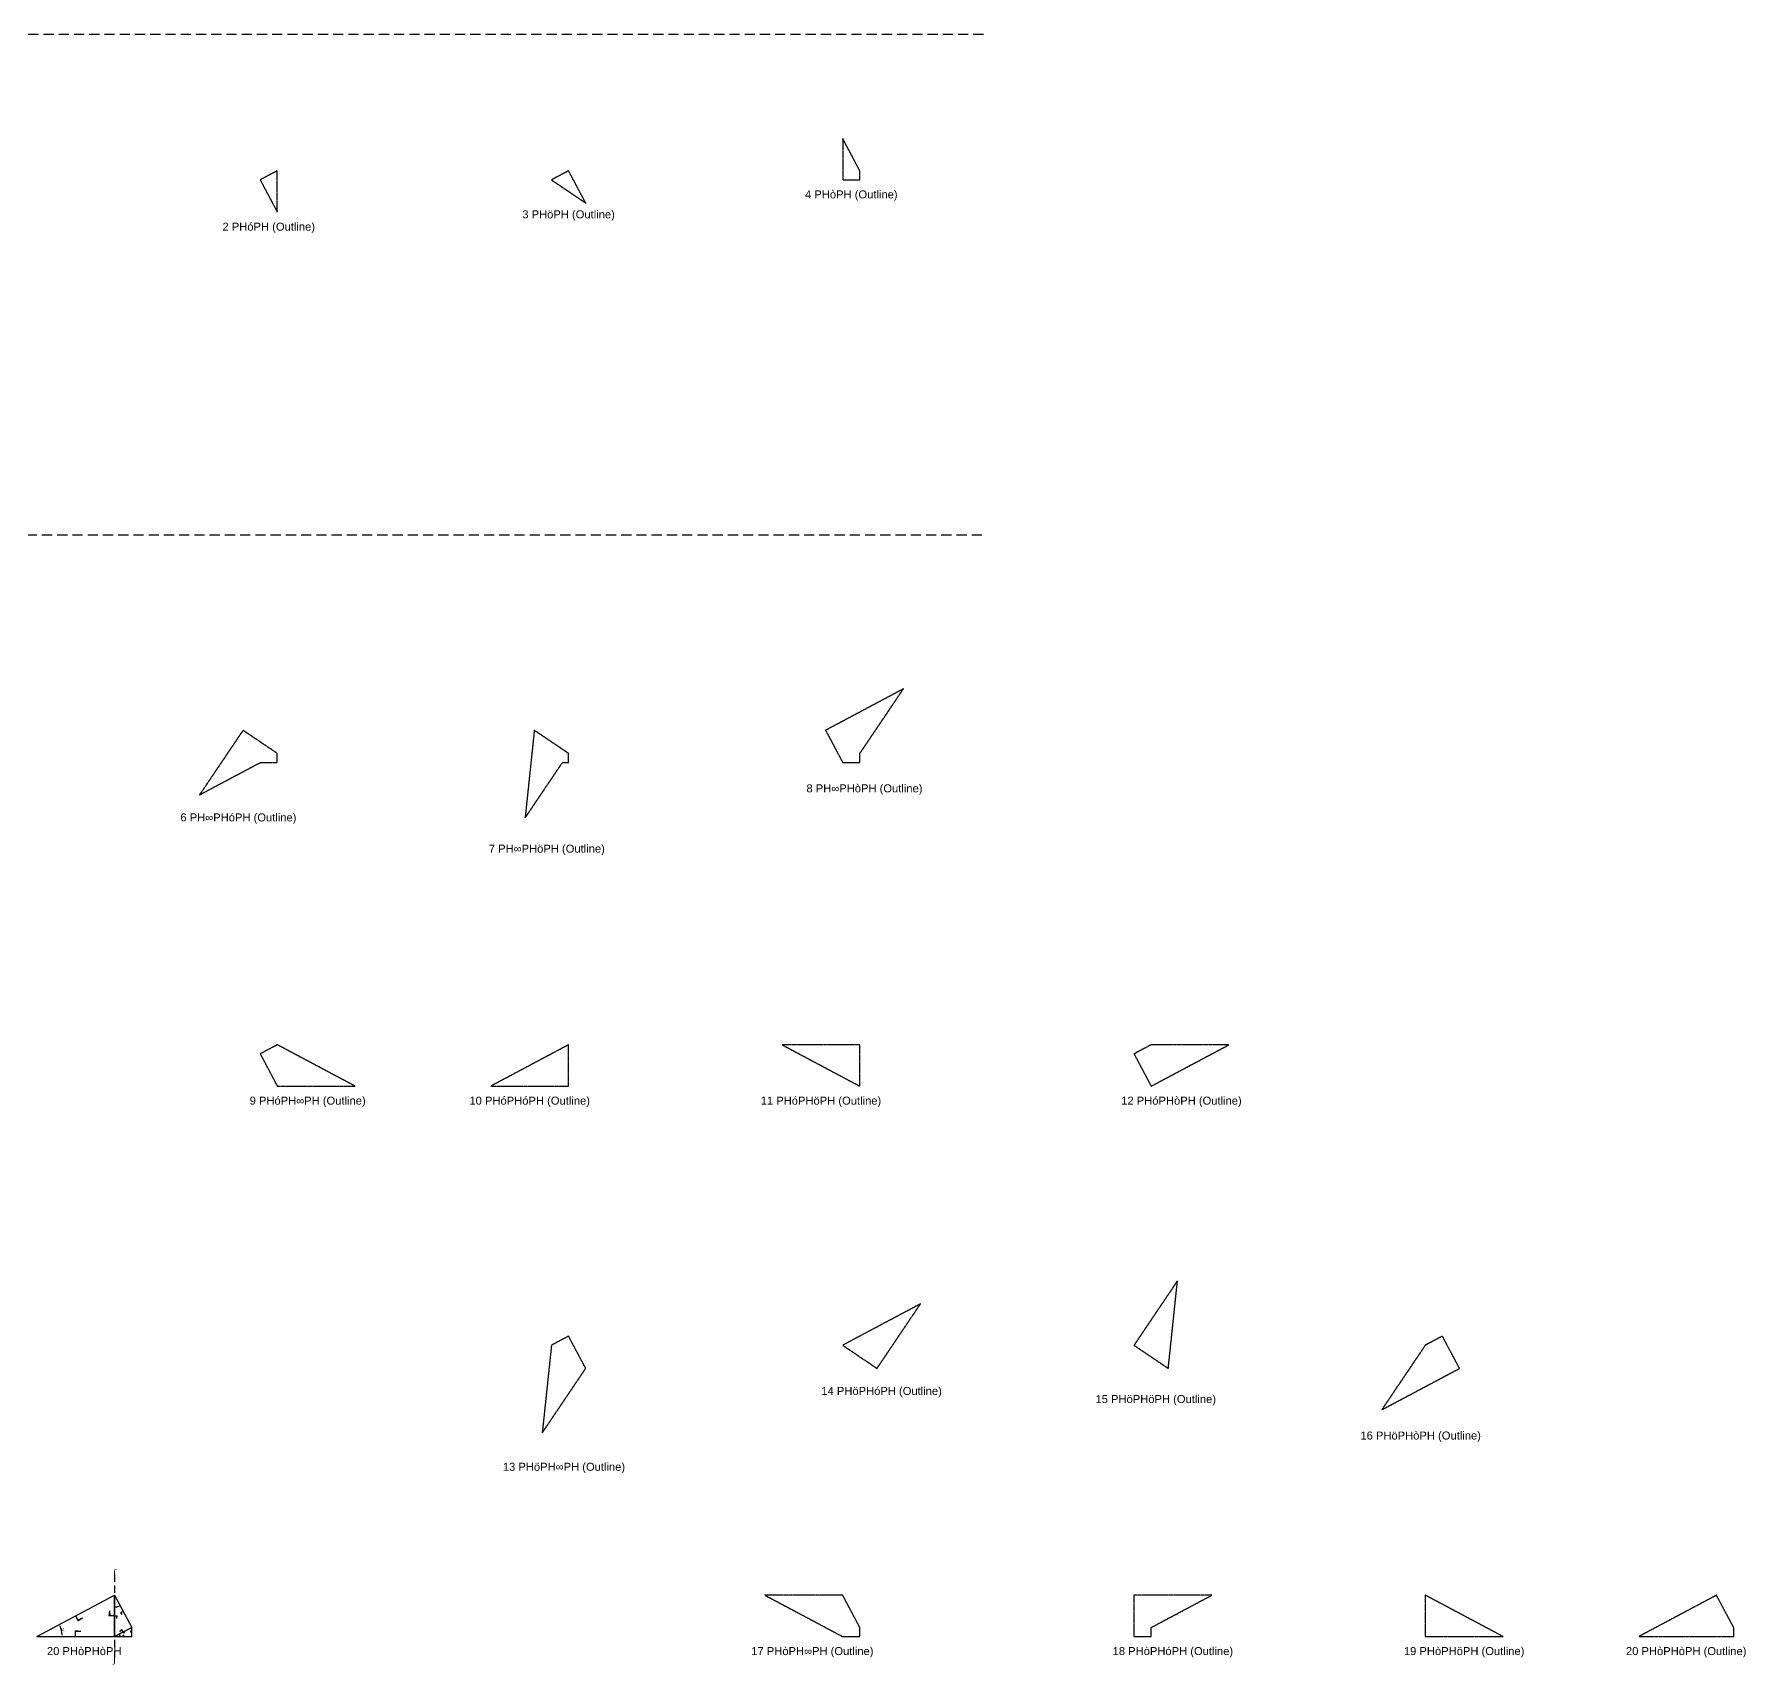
# Model space of a CAD drawing. Header units: millimetres. Extents: x 100562 to 3861006, y -7054888 to 24518.
# Drawn here: x 1589616 to 3087011, y -1537071 to -110872 of the extents above; entities that cross this region are included whole.
import ezdxf
from ezdxf.enums import TextEntityAlignment as Align

# ---------------------------------------------------------------- set-up
doc = ezdxf.new("R2010")
doc.units = ezdxf.units.MM
doc.header["$PDMODE"] = 35
doc.linetypes.add('DASHED', pattern=[19.05, 12.7, -6.35])
for name, color, linetype in [('BASE', 170, 'Continuous'), ('HYPOTENUSE', 20, 'Continuous'), ('PERPENDICULAR', 90, 'Continuous')]:
    doc.layers.add(name, color=color, linetype=linetype)
doc.styles.add('Arial', font='arial_0.ttf')
doc.dimstyles.new('ISO-25', dxfattribs={"dimtxt": 250, "dimasz": 100, "dimexe": 1.25, "dimexo": 0.625, "dimgap": 100, "dimtad": 1, "dimdec": 0, "dimtxsty": 'Arial', "dimcen": 2.5, "dimadec": 0, "dimazin": 0, "dimtfac": 1, "dimtdec": 0, "dimtmove": 0, "dimatfit": 3, "dimfxl": 1, "dimarcsym": 0})

# ---------------------------------------------------------------- blocks, each defined once
blk = doc.blocks.new('*D9')
at = {"color": 0, "lineweight": -2, "ltscale": 100, "transparency": 16777216}
blk.add_arc((0, 0), 4906, 4.08845, 23.91155, dxfattribs=at)
at = {"color": 0, "ltscale": 100, "transparency": 16777216}
for points in [[(4432, 1963), (4537, 2014), (4332, 2303)], [(4952, 352), (4835, 348), (4906, 0)]]:
    blk.add_solid(points, dxfattribs=at)
at = {"layer": 'Defpoints', "color": 0, "ltscale": 100, "transparency": 16777216}
for p in [(15000, 7976), (0, 0), (0, 0), (4841, 796), (15000, 0)]:
    blk.add_point(p, dxfattribs=at)
at = {"color": 0, "ltscale": 100, "transparency": 16777216, "insert": (5055, 1260), "char_height": 400, "attachment_point": 5, "rotation": 284, "style": 'Arial'}
blk.add_mtext('28°', dxfattribs=at)
blk = doc.blocks.new('SanjoyNathGeometrifyingTrigonometryFundamentalLockedSet')
at = {"color": 242, "linetype": 'DASHED', "ltscale": 100, "true_color": 0xcd2027}
for p, q in [((7500, 3987.8), (8016.4, 3016.6)), ((8852.4, 3574.3), (7922.5, 3193.2)), ((8852.4, 3574.3), (8016.4, 3016.6))]:
    blk.add_line(p, q, dxfattribs=at)
at = {"color": 114, "linetype": 'DASHED', "ltscale": 100, "true_color": 0x139b48}
for p, q in [((14000, 4987.8), (13900, 3987.8)), ((15000, 3987.8), (13900, 3987.8)), ((14000, 4987.8), (14100, 3987.8))]:
    blk.add_line(p, q, dxfattribs=at)
at = {"color": 159, "linetype": 'DASHED', "ltscale": 100, "true_color": 0x22346e}
for p, q in [((7500, 0), (7500, 1100)), ((8500, 1000), (7500, 1100)), ((8500, 1000), (7500, 900))]:
    blk.add_line(p, q, dxfattribs=at)
at = {"layer": 'BASE'}
blk.add_line((0, 0), (15000, 0), dxfattribs=at)
at = {"layer": 'HYPOTENUSE'}
blk.add_line((0, 0), (15000, 7975.6), dxfattribs=at)
at = {"layer": 'PERPENDICULAR'}
blk.add_line((15000, 0), (15000, 7975.6), dxfattribs=at)
at = {"color": 4, "ltscale": 100}
dim = blk.add_angular_dim_2l(base=(4841, 795.6), line1=((0, 0), (15000, 0)), line2=((0, 0), (15000, 7975.6)), dimstyle='ISO-25', override={"dimtxt": 400, "dimasz": 350, "dimgap": 100}, dxfattribs=at)
dim.commit()
dim.dimension.update_dxf_attribs({"geometry": '*D9', "text_midpoint": (5055.4, 1260.5)})

msp = doc.modelspace()

# ---------------------------------------------------------------- linework, layer by layer
at = {"linetype": 'DASHED', "ltscale": 700}
for p, q in [((130908, -110872), (2424362, -110872)), ((129549, -548819), (2423003, -548819))]:
    msp.add_line(p, q, dxfattribs=at)
at = {"linetype": 'DASHED', "ltscale": 500}
msp.add_line((1659877, -1458148), (1659877, -1530521), dxfattribs=at)
at = {"linetype": 'DASHED'}
for points in [[(2296948, -202100), (2296948, -238286), (2311948, -238286), (2311948, -230310)], [(1802291, -230310), (1787291, -238286), (1802291, -266497)], [(2057120, -230310), (2042120, -238286), (2072120, -258521)], [(2296948, -747943), (2311948, -747943), (2311948, -739967), (2350005, -683545), (2281948, -719732)], [(1734234, -776154), (1787291, -747943), (1802291, -747943), (1802291, -739967), (1772291, -719732)], [(2051740, -747943), (2057120, -747943), (2057120, -739967), (2027120, -719732), (2019063, -796389)], [(1870348, -1030982), (1802291, -994795), (1787291, -1002771), (1802291, -1030982)], [(2057120, -994795), (1989063, -1030982), (2057120, -1030982)], [(2243891, -994795), (2311948, -1030982), (2311948, -994795)], [(2566776, -994795), (2551776, -1002771), (2566776, -1030982), (2634833, -994795)], [(2551776, -1257599), (2581776, -1277834), (2589833, -1201177)], [(2326948, -1277834), (2365005, -1221413), (2296948, -1257599)], [(2057120, -1249624), (2042120, -1257599), (2034063, -1334256), (2072120, -1277834)], [(2821604, -1249624), (2806604, -1257599), (2768547, -1314021), (2836604, -1277834)], [(2228891, -1476241), (2296948, -1512427), (2311948, -1512427), (2311948, -1504452), (2296948, -1476241)], [(2551776, -1476241), (2551776, -1512427), (2566776, -1512427), (2566776, -1504452), (2619833, -1476241)], [(2806604, -1476241), (2806604, -1512427), (2874661, -1512427)], [(2993376, -1512427), (3076433, -1512427), (3076433, -1504452), (3061433, -1476241)]]:
    msp.add_lwpolyline(points, close=True, dxfattribs=at)

# ---------------------------------------------------------------- block references
at = {"linetype": 'DASHED', "ltscale": 100, "xscale": 4.537132037454117, "yscale": 4.537132037454117, "zscale": 4.537132037454117}
msp.add_blockref('SanjoyNathGeometrifyingTrigonometryFundamentalLockedSet', (1591820, -1512427), dxfattribs=at)
at = {"linetype": 'DASHED', "ltscale": 100, "xscale": -2.130054468189511, "yscale": 2.130054468189511, "zscale": 2.130054468189511, "rotation": 118}
msp.add_blockref('SanjoyNathGeometrifyingTrigonometryFundamentalLockedSet', (1659877, -1476241), dxfattribs=at)
at = {"linetype": 'DASHED'}
msp.add_blockref('SanjoyNathGeometrifyingTrigonometryFundamentalLockedSet', (1659877, -1512427), dxfattribs=at)

# ---------------------------------------------------------------- texts
at = {"linetype": 'DASHED', "ltscale": 100, "style": 'Arial'}
for s, p in [('4 PHòPH (Outline)', (2304448, -250951)), ('3 PHöPH (Outline)', (2057120, -268395)), ('2 PHóPH (Outline)', (1794791, -279162)), ('8 PH∞PHòPH (Outline)', (2315976, -770482)), ('6 PH∞PHóPH (Outline)', (1768263, -795901)), ('7 PH∞PHöPH (Outline)', (2038091, -823219)), ('9 PHóPH∞PH (Outline)', (1828820, -1043647)), ('10 PHóPHóPH (Outline)', (2023091, -1043647)), ('11 PHóPHöPH (Outline)', (2277919, -1043647)), ('12 PHóPHòPH (Outline)', (2593305, -1043647)), ('14 PHöPHóPH (Outline)', (2330976, -1297582)), ('15 PHöPHöPH (Outline)', (2570805, -1304664)), ('16 PHöPHòPH (Outline)', (2802576, -1336560)), ('13 PHöPH∞PH (Outline)', (2053091, -1363878)), ('⌠', (1659877, -1458148)), ('20 PHòPHòPH', (1633349, -1525093)), ('⌡', (1659877, -1530521)), ('17 PHòPH∞PH (Outline)', (2270419, -1525093)), ('18 PHòPHóPH (Outline)', (2585805, -1525093)), ('19 PHòPHöPH (Outline)', (2840633, -1525093)), ('20 PHòPHòPH (Outline)', (3034904, -1525093))]:
    msp.add_text(s, height=7000, dxfattribs=at).set_placement(p, align=Align.MIDDLE_CENTER)

doc.saveas('drawing.dxf')
